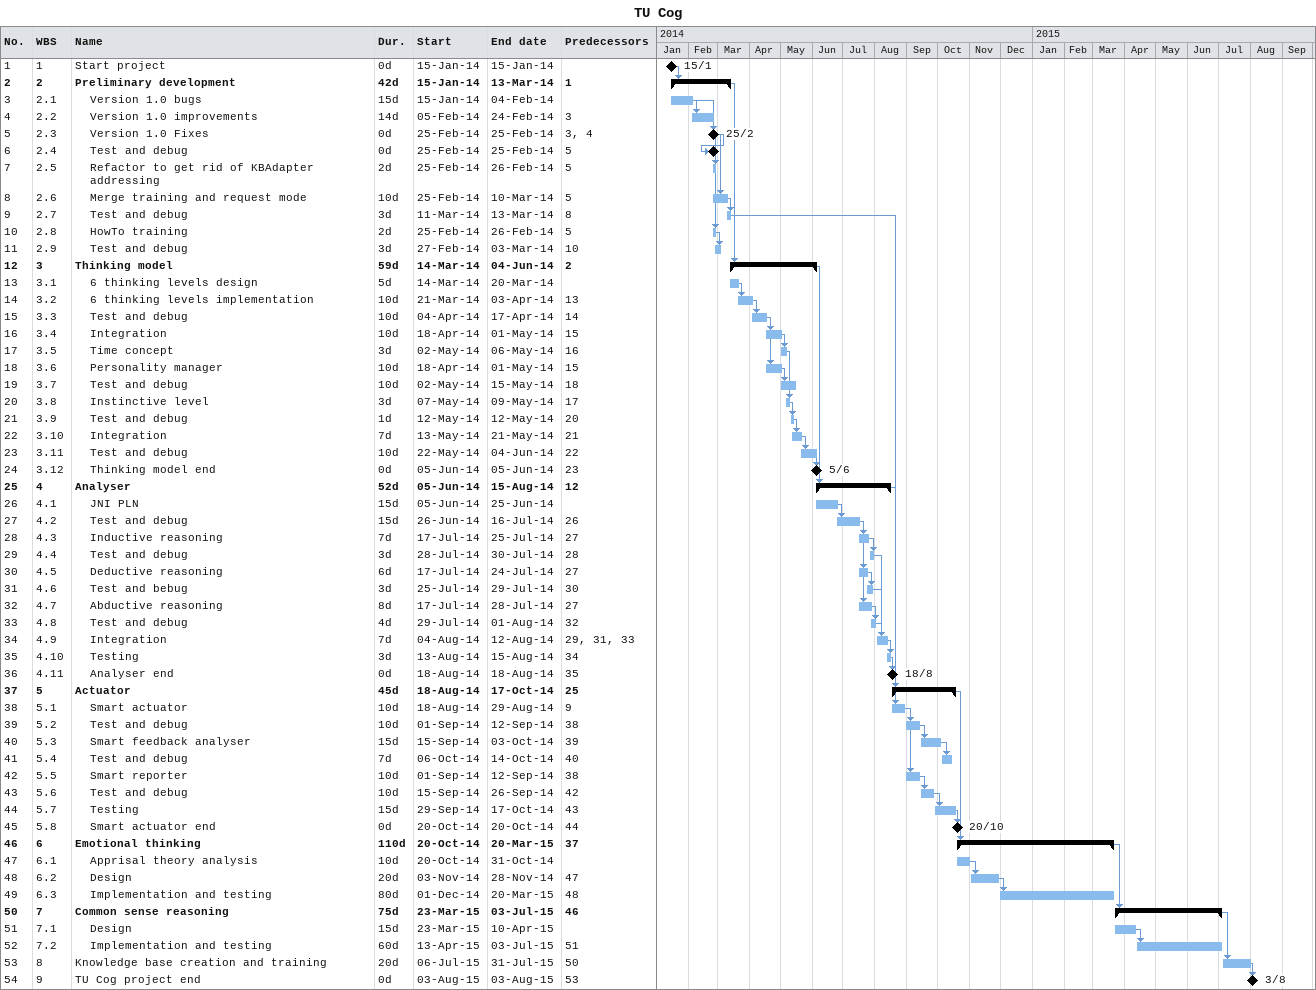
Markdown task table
TU Cog

| ID | WBS | Task | Duration | Start | Finish | Predecessors |
|---|---|---|---|---|---|---|
| 1 | 1 | Start project | 0d | 2014-01-15 | 2014-01-15 |  |
| 2 | 2 | **Preliminary development** | 42d | 2014-01-15 | 2014-03-13 | 1 |
| 3 | 2.1 | Version 1.0 bugs | 15d | 2014-01-15 | 2014-02-04 |  |
| 4 | 2.2 | Version 1.0 improvements | 14d | 2014-02-05 | 2014-02-24 | 3 |
| 5 | 2.3 | Version 1.0 Fixes | 0d | 2014-02-25 | 2014-02-25 | 3, 4 |
| 6 | 2.4 | Test and debug | 0d | 2014-02-25 | 2014-02-25 | 5 |
| 7 | 2.5 | Refactor to get rid of KBAdapter addressing | 2d | 2014-02-25 | 2014-02-26 | 5 |
| 8 | 2.6 | Merge training and request mode | 10d | 2014-02-25 | 2014-03-10 | 5 |
| 9 | 2.7 | Test and debug | 3d | 2014-03-11 | 2014-03-13 | 8 |
| 10 | 2.8 | HowTo training | 2d | 2014-02-25 | 2014-02-26 | 5 |
| 11 | 2.9 | Test and debug | 3d | 2014-02-27 | 2014-03-03 | 10 |
| 12 | 3 | **Thinking model** | 59d | 2014-03-14 | 2014-06-04 | 2 |
| 13 | 3.1 | 6 thinking levels design | 5d | 2014-03-14 | 2014-03-20 |  |
| 14 | 3.2 | 6 thinking levels implementation | 10d | 2014-03-21 | 2014-04-03 | 13 |
| 15 | 3.3 | Test and debug | 10d | 2014-04-04 | 2014-04-17 | 14 |
| 16 | 3.4 | Integration | 10d | 2014-04-18 | 2014-05-01 | 15 |
| 17 | 3.5 | Time concept | 3d | 2014-05-02 | 2014-05-06 | 16 |
| 18 | 3.6 | Personality manager | 10d | 2014-04-18 | 2014-05-01 | 15 |
| 19 | 3.7 | Test and debug | 10d | 2014-05-02 | 2014-05-15 | 18 |
| 20 | 3.8 | Instinctive level | 3d | 2014-05-07 | 2014-05-09 | 17 |
| 21 | 3.9 | Test and debug | 1d | 2014-05-12 | 2014-05-12 | 20 |
| 22 | 3.10 | Integration | 7d | 2014-05-13 | 2014-05-21 | 21 |
| 23 | 3.11 | Test and debug | 10d | 2014-05-22 | 2014-06-04 | 22 |
| 24 | 3.12 | Thinking model end | 0d | 2014-06-05 | 2014-06-05 | 23 |
| 25 | 4 | **Analyser** | 52d | 2014-06-05 | 2014-08-15 | 12 |
| 26 | 4.1 | JNI PLN | 15d | 2014-06-05 | 2014-06-25 |  |
| 27 | 4.2 | Test and debug | 15d | 2014-06-26 | 2014-07-16 | 26 |
| 28 | 4.3 | Inductive reasoning | 7d | 2014-07-17 | 2014-07-25 | 27 |
| 29 | 4.4 | Test and debug | 3d | 2014-07-28 | 2014-07-30 | 28 |
| 30 | 4.5 | Deductive reasoning | 6d | 2014-07-17 | 2014-07-24 | 27 |
| 31 | 4.6 | Test and bebug | 3d | 2014-07-25 | 2014-07-29 | 30 |
| 32 | 4.7 | Abductive reasoning | 8d | 2014-07-17 | 2014-07-28 | 27 |
| 33 | 4.8 | Test and debug | 4d | 2014-07-29 | 2014-08-01 | 32 |
| 34 | 4.9 | Integration | 7d | 2014-08-04 | 2014-08-12 | 29, 31, 33 |
| 35 | 4.10 | Testing | 3d | 2014-08-13 | 2014-08-15 | 34 |
| 36 | 4.11 | Analyser end | 0d | 2014-08-18 | 2014-08-18 | 35 |
| 37 | 5 | **Actuator** | 45d | 2014-08-18 | 2014-10-17 | 25 |
| 38 | 5.1 | Smart actuator | 10d | 2014-08-18 | 2014-08-29 | 9 |
| 39 | 5.2 | Test and debug | 10d | 2014-09-01 | 2014-09-12 | 38 |
| 40 | 5.3 | Smart feedback analyser | 15d | 2014-09-15 | 2014-10-03 | 39 |
| 41 | 5.4 | Test and debug | 7d | 2014-10-06 | 2014-10-14 | 40 |
| 42 | 5.5 | Smart reporter | 10d | 2014-09-01 | 2014-09-12 | 38 |
| 43 | 5.6 | Test and debug | 10d | 2014-09-15 | 2014-09-26 | 42 |
| 44 | 5.7 | Testing | 15d | 2014-09-29 | 2014-10-17 | 43 |
| 45 | 5.8 | Smart actuator end | 0d | 2014-10-20 | 2014-10-20 | 44 |
| 46 | 6 | **Emotional thinking** | 110d | 2014-10-20 | 2015-03-20 | 37 |
| 47 | 6.1 | Apprisal theory analysis | 10d | 2014-10-20 | 2014-10-31 |  |
| 48 | 6.2 | Design | 20d | 2014-11-03 | 2014-11-28 | 47 |
| 49 | 6.3 | Implementation and testing | 80d | 2014-12-01 | 2015-03-20 | 48 |
| 50 | 7 | **Common sense reasoning** | 75d | 2015-03-23 | 2015-07-03 | 46 |
| 51 | 7.1 | Design | 15d | 2015-03-23 | 2015-04-10 |  |
| 52 | 7.2 | Implementation and testing | 60d | 2015-04-13 | 2015-07-03 | 51 |
| 53 | 8 | Knowledge base creation and training | 20d | 2015-07-06 | 2015-07-31 | 50 |
| 54 | 9 | TU Cog project end | 0d | 2015-08-03 | 2015-08-03 | 53 |
